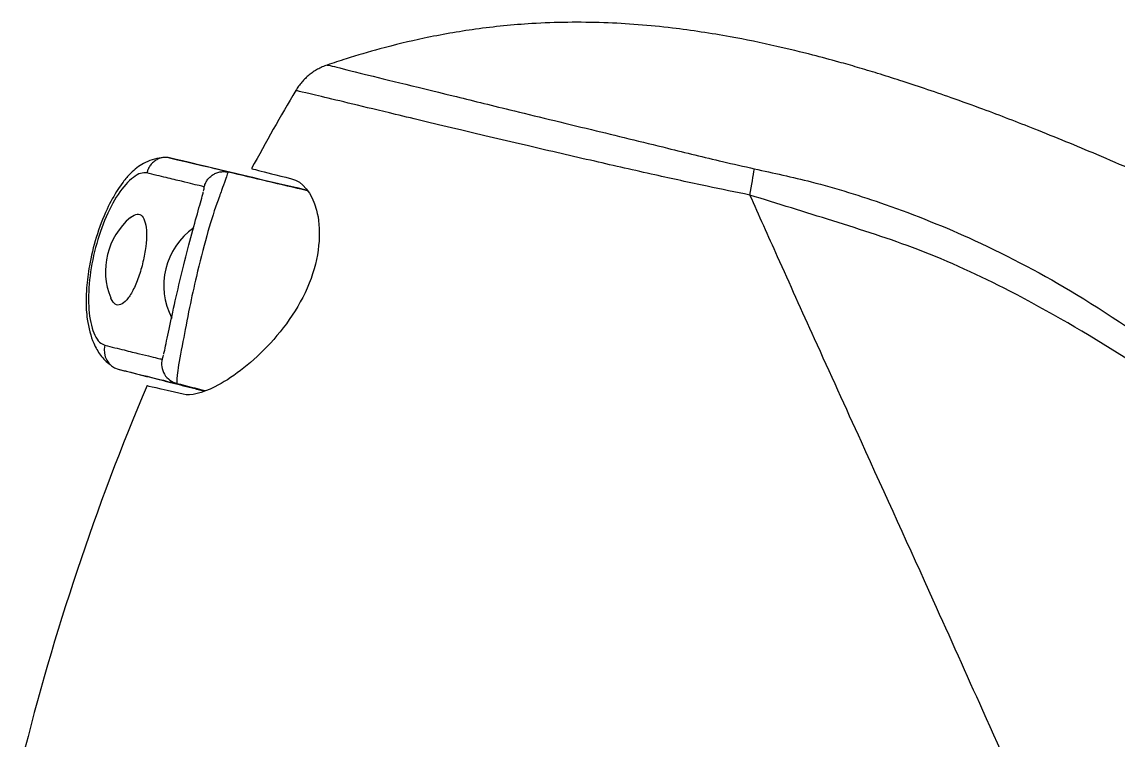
# Model space of a CAD drawing. Extents: x 0 to 1128, y 0 to 827.
# Drawn here: x 446.6 to 501.2, y 320.9 to 356.6 of the extents above; entities that cross this region are included whole.
import ezdxf

# ---------------------------------------------------------------- set-up
doc = ezdxf.new("R2010")
doc.units = 0
doc.header["$LTSCALE"] = 10
doc.header["$MEASUREMENT"] = 0
doc.layers.add('1', color=7, linetype='CONTINUOUS')

msp = doc.modelspace()

# ---------------------------------------------------------------- linework, layer by layer
at = {"layer": '1', "color": 7, "linetype": 'Continuous'}
for centre, radius, start, end in [((567.93, 289.748), 125, 149.48533, 151.52792), ((454.268, 344.217), 3.5, 130.0502, 202.368), ((457.173, 343.508), 3.5, 124.8915, 207.7495), ((567.93, 289.748), 125, 157.03462, 166.0699)]:
    msp.add_arc(centre, radius, start, end, dxfattribs=at)
for centre, major_axis, ratio, start_param, end_param in [((414.068, 359.221), (-42.833, 10.072), 0.00166, 3.169945, 3.514639), ((451.642, 340.31), (-0.24, -0.971), 0.931255, 4.71567, 6.278293), ((411.673, 349.396), (-42.663, 10.77), 0.00166, 2.768656, 3.113131)]:
    msp.add_ellipse(centre, major_axis=major_axis, ratio=ratio, start_param=start_param, end_param=end_param, dxfattribs=at)
for points, knots in [([(557.702, 318.947), (555.034, 320.488), (549.868, 323.46), (542.358, 327.723), (535.386, 331.702), (528.938, 335.366), (522.995, 338.688), (517.537, 341.648), (512.545, 344.244), (508.009, 346.485), (503.934, 348.386), (500.337, 349.965), (497.239, 351.238), (494.813, 352.17), (492.979, 352.834), (491.601, 353.31), (490.38, 353.713), (489.265, 354.064), (488.247, 354.37), (487.172, 354.677), (485.836, 355.035), (484.037, 355.473), (481.709, 355.952), (478.839, 356.39), (475.537, 356.652), (472.255, 356.615), (469.264, 356.317), (466.742, 355.874), (464.594, 355.354), (462.993, 354.883), (462.124, 354.597), (461.812, 354.49)], [0, 0, 0, 0, 0.088009, 0.170255, 0.246698, 0.31732, 0.382117, 0.441173, 0.494694, 0.542845, 0.585685, 0.623135, 0.655049, 0.681349, 0.697372, 0.710765, 0.722985, 0.734112, 0.744147, 0.753358, 0.766034, 0.783662, 0.80625, 0.833909, 0.866541, 0.900766, 0.927515, 0.952329, 0.973857, 0.990599, 1, 1, 1, 1]), ([(461.811, 354.492), (461.812, 354.493), (462.051, 354.45), (463.508, 354.071), (466.826, 353.268), (471.094, 352.215), (474.718, 351.336), (478.356, 350.455), (481.106, 349.768), (482.56, 349.441), (483.087, 349.323)], [0, 0, 0, 0, 0.09533, 0.250987, 0.499491, 0.609865, 0.749252, 0.869052, 0.952531, 1, 1, 1, 1]), ([(482.868, 348.012), (482.157, 348.157), (480.569, 348.48), (477.965, 349.053), (474.953, 349.734), (471.645, 350.502), (468.228, 351.308), (464.387, 352.23), (461.116, 353.021), (460.246, 353.219), (460.242, 353.218)], [0, 0, 0, 0, 0.060454, 0.134848, 0.223193, 0.325486, 0.441715, 0.571857, 0.786029, 1, 1, 1, 1]), ([(453.553, 349.862), (453.239, 349.837), (452.714, 349.679), (452.064, 349.174), (451.658, 348.696), (451.272, 348.139), (450.786, 347.251), (450.287, 345.946), (449.96, 344.589), (449.827, 343.545), (449.786, 342.657), (449.843, 341.684), (450.098, 340.732), (450.522, 339.988), (450.821, 339.69), (450.997, 339.565)], [0, 0, 0, 0, 0.090116, 0.159227, 0.208784, 0.246988, 0.33779, 0.450673, 0.557323, 0.640071, 0.686275, 0.759308, 0.86311, 0.927315, 1, 1, 1, 1]), ([(452.827, 349.114), (452.727, 349.119), (452.522, 349.13), (452.038, 348.852), (451.131, 347.845), (450.059, 345.24), (449.814, 342.438), (450.154, 341.124), (450.457, 340.656), (450.644, 340.572), (450.737, 340.531)], [0, 0, 0, 0, 0.061826, 0.125315, 0.251853, 0.500019, 0.747831, 0.87441, 0.937784, 1, 1, 1, 1]), ([(455.684, 348.418), (455.638, 348.43), (455.546, 348.455), (455.157, 348.552), (454.583, 348.692), (453.824, 348.875), (453.16, 349.035), (452.827, 349.114)], [0, 0, 0, 0, 0.2, 0.4, 0.6, 0.8, 1, 1, 1, 1]), ([(456.884, 349.155), (456.872, 349.134), (456.848, 349.092), (456.736, 348.767), (456.567, 348.272), (456.241, 347.413), (455.791, 345.976), (455.323, 344.134), (454.923, 342.294), (454.601, 340.58), (454.304, 339.023), (454.313, 338.765), (454.318, 338.629)], [0, 0, 0, 0, 0.062547, 0.125133, 0.18791, 0.251063, 0.370798, 0.501012, 0.599098, 0.716139, 0.849574, 1, 1, 1, 1]), ([(483.087, 349.32), (484.035, 349.115), (486.238, 348.639), (489.926, 347.497), (494.389, 345.701), (499.488, 342.988), (504.555, 339.462), (509.404, 335.511), (513.27, 331.914), (517.901, 328.087), (521.082, 325.641), (523.269, 323.958)], [0, 0, 0, 0, 0.06016, 0.139861, 0.239204, 0.358573, 0.49847, 0.623878, 0.749291, 0.827612, 1, 1, 1, 1]), ([(455.65, 348.203), (455.662, 348.253), (455.688, 348.368), (455.686, 348.398), (455.684, 348.418)], [0, 0, 0, 0, 0.352103, 1, 1, 1, 1]), ([(460.035, 348.827), (460.582, 348.688), (461.039, 348.142), (461.517, 346.394), (461.467, 345.134), (460.544, 342.579), (459.698, 341.384), (457.946, 339.549), (457.024, 338.865), (456.218, 338.461)], [0, 0, 0, 0, 0.25, 0.25, 0.5, 0.5, 0.75, 0.75, 1, 1, 1, 1]), ([(453.67, 340.083), (453.678, 340.116), (453.737, 340.374), (453.954, 341.43), (454.544, 344.15), (455.272, 346.834), (455.565, 347.874), (455.632, 348.13), (455.64, 348.163)], [0, 0, 0, 0, 0.026583, 0.186519, 0.499847, 0.813621, 0.973447, 1, 1, 1, 1]), ([(528.762, 319.666), (527.918, 320.26), (526.094, 321.541), (522.409, 324.033), (519.047, 326.46), (516.178, 328.806), (514.153, 330.571), (511.27, 332.957), (506.997, 336.239), (501.758, 339.874), (496.323, 343.065), (491.44, 345.324), (487.042, 346.715), (484.244, 347.585), (482.869, 348.013)], [0, 0, 0, 0, 0.056765, 0.122534, 0.245238, 0.28578, 0.327538, 0.393665, 0.492924, 0.626829, 0.747582, 0.839597, 0.921199, 1, 1, 1, 1]), ([(501.205, 307.402), (501.195, 307.424), (501.175, 307.47), (501.011, 307.835), (500.749, 308.417), (500.378, 309.238), (499.903, 310.29), (498.972, 312.343), (497.245, 316.207), (494.688, 321.821), (491.707, 328.505), (488.85, 334.766), (486.239, 340.517), (484.384, 344.625), (483.325, 346.992), (482.869, 348.012)], [0, 0, 0, 0, 0.036842, 0.074071, 0.112014, 0.150979, 0.191246, 0.233064, 0.351897, 0.491827, 0.603921, 0.759405, 0.859317, 0.939322, 1, 1, 1, 1]), ([(452.016, 346.897), (452.022, 346.901), (452.027, 346.906), (452.143, 346.999), (452.25, 347.05), (452.439, 347.065), (452.523, 347.03), (452.659, 346.886), (452.713, 346.775), (452.787, 346.49), (452.808, 346.312), (452.815, 345.912), (452.801, 345.682), (452.742, 345.201), (452.695, 344.941), (452.575, 344.428), (452.499, 344.167), (452.33, 343.685), (452.234, 343.458), (452.035, 343.073), (451.929, 342.909), (451.723, 342.671), (451.619, 342.591), (451.427, 342.521), (451.336, 342.529), (451.177, 342.626), (451.106, 342.716), (451.045, 342.851), (451.04, 342.863), (451.035, 342.876)], [0, 0, 0, 0, 0.003991, 0.003991, 0.085902, 0.085902, 0.165785, 0.165785, 0.245025, 0.245025, 0.325205, 0.325205, 0.40747, 0.40747, 0.492113, 0.492113, 0.578435, 0.578435, 0.664977, 0.664977, 0.750109, 0.750109, 0.83281, 0.83281, 0.913205, 0.913205, 0.992465, 0.992465, 1, 1, 1, 1]), ([(450.737, 340.531), (451.068, 340.449), (451.731, 340.285), (452.489, 340.098), (453.063, 339.958), (453.452, 339.865), (453.545, 339.845), (453.592, 339.835)], [0, 0, 0, 0, 0.2, 0.399999, 0.599999, 0.799999, 1, 1, 1, 1]), ([(453.592, 339.835), (453.536, 339.607), (453.565, 339.318), (453.848, 338.848), (454.09, 338.687), (454.318, 338.629)], [0, 0, 0, 0, 0.5, 0.5, 1, 1, 1, 1]), ([(453.592, 339.835), (453.602, 339.852), (453.618, 339.878), (453.648, 339.993), (453.66, 340.042)], [0, 0, 0, 0, 0.647038, 1, 1, 1, 1]), ([(451.04, 339.533), (451.033, 339.538), (451.021, 339.548), (451.008, 339.559), (451.003, 339.564)], [0, 0, 0, 0, 0.556439, 1, 1, 1, 1])]:
    msp.add_open_spline(points, degree=3, knots=knots, dxfattribs=at)
for points, degree in [([(461.811, 354.492), (460.797, 354.137), (460.242, 353.218)], 2), ([(453.964, 349.867), (456.052, 349.378), (458.346, 348.84), (460.746, 348.277)], 3), ([(460.829, 348.226), (459.505, 348.537), (458.186, 348.848), (456.885, 349.154)], 3), ([(458.044, 349.33), (458.051, 349.329), (458.164, 349.3), (458.387, 349.244)], 3), ([(458.387, 349.244), (458.713, 349.161), (459.263, 349.022), (460.035, 348.827)], 3), ([(482.868, 348.012), (482.958, 348.507), (483.037, 348.977), (483.088, 349.322)], 3), ([(451.395, 339.341), (453.432, 338.825), (455.67, 338.258)], 2), ([(454.319, 338.629), (454.793, 338.509), (455.27, 338.389), (455.749, 338.268)], 3), ([(454.635, 338.087), (453.438, 338.368), (452.833, 338.51), (452.833, 338.51)], 3), ([(456.218, 338.461), (455.581, 338.142), (455.031, 337.994), (454.635, 338.087)], 3)]:
    msp.add_open_spline(points, degree=degree, dxfattribs=at)
for points in [[(453.961, 349.867), (453.062, 350.078), (452.827, 349.114)], [(455.684, 348.418), (455.919, 349.381), (456.884, 349.155)]]:
    msp.add_rational_spline(points, [1, 0.710001365753, 1], degree=2, dxfattribs=at)

doc.saveas('drawing.dxf')
